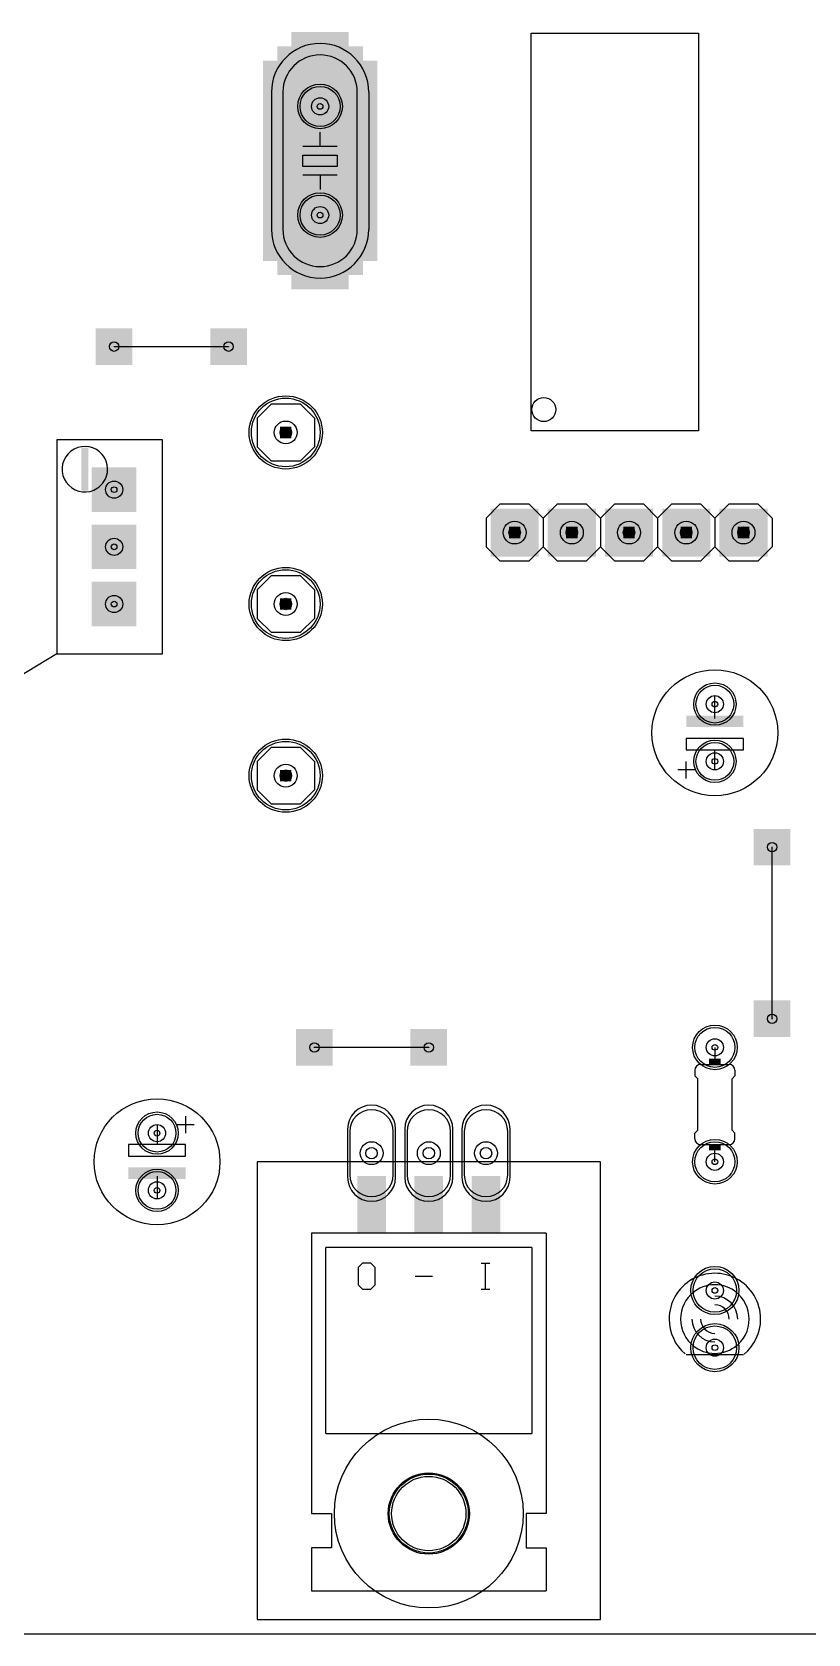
# Model space of a CAD drawing. Extents: x -71 to 251, y 10 to 132.
# Drawn here: x 42.7 to 77.2, y 10.1 to 81.3 of the extents above; entities that cross this region are included whole.
import ezdxf

# ---------------------------------------------------------------- set-up
doc = ezdxf.new("R2010")
doc.units = 0
doc.header["$MEASUREMENT"] = 0
doc.layers.get('0').update_dxf_attribs({"linetype": 'CONTINUOUS'})
for name, color, linetype in [('1', 22, 'CONTINUOUS'), ('17', 82, 'CONTINUOUS'), ('18', 82, 'CONTINUOUS'), ('20', 7, 'CONTINUOUS'), ('21', 253, 'CONTINUOUS'), ('22', 253, 'CONTINUOUS'), ('29', 253, 'CONTINUOUS'), ('43', 82, 'CONTINUOUS'), ('44', 253, 'CONTINUOUS'), ('51', 253, 'CONTINUOUS')]:
    doc.layers.add(name, color=color, linetype=linetype)

# ---------------------------------------------------------------- blocks, each defined once
blk = doc.blocks.new('RECT')
blk.add_solid([(-0.5, -0.5), (0.5, -0.5), (-0.5, 0.5), (0.5, 0.5)])
blk = doc.blocks.new('ROUNDP')
blk.add_circle((0, 0), 0.5)
blk = doc.blocks.new('LONGP100')
blk.add_lwpolyline([(-0.5, -0.5), (0.5, -0.5, 1), (0.5, 0.5), (-0.5, 0.5, 1)], format="xyb", close=True)
blk = doc.blocks.new('SQUAREP')
blk.add_solid([(-0.5, -0.5), (0.5, -0.5), (-0.5, 0.5), (0.5, 0.5)])
blk = doc.blocks.new('SQUAREV')
blk.add_solid([(-0.5, -0.5), (0.5, -0.5), (-0.5, 0.5), (0.5, 0.5)])
blk = doc.blocks.new('ROUNDV')
blk.add_circle((0, 0), 0.5)

msp = doc.modelspace()

# ---------------------------------------------------------------- linework, layer by layer
at = {"linetype": 'Continuous'}
msp.add_line((43.805, 53.67), (-12.7862, 19.2871), dxfattribs=at)
at = {"layer": '1'}
for p, q in [((46.355, 67.31), (51.435, 67.31)), ((75.565, 37.465), (75.565, 45.085)), ((60.325, 36.195), (55.245, 36.195)), ((67.945, 31.115), (52.705, 31.115)), ((52.705, 31.115), (52.705, 10.795)), ((67.945, 10.795), (67.945, 31.115)), ((52.705, 10.795), (67.945, 10.795))]:
    msp.add_line(p, q, dxfattribs=at)
at = {"layer": '20'}
msp.add_line((0.64, 10.1472), (126.35, 10.1472), dxfattribs=at)
msp.add_circle((60.325, 15.494), 1.651, dxfattribs=at)
at = {"layer": '21'}
for p, q in [((53.34, 78.613), (53.34, 72.517)), ((53.848, 78.613), (53.848, 72.517)), ((57.15, 72.517), (57.15, 78.613)), ((57.658, 78.613), (57.658, 72.517)), ((55.499, 76.2), (55.499, 76.835)), ((55.499, 76.2), (54.737, 76.2)), ((56.261, 76.2), (55.499, 76.2)), ((54.737, 75.311), (54.737, 75.819)), ((54.737, 75.819), (56.261, 75.819)), ((56.261, 75.819), (56.261, 75.311)), ((56.261, 75.311), (54.737, 75.311)), ((55.499, 74.93), (54.737, 74.93)), ((56.261, 74.93), (55.499, 74.93)), ((55.499, 74.93), (55.499, 74.295)), ((53.34, 64.77), (52.705, 64.135)), ((53.34, 64.77), (54.61, 64.77)), ((54.61, 64.77), (55.245, 64.135)), ((52.705, 64.135), (52.705, 62.865)), ((55.245, 64.135), (55.245, 62.865)), ((48.505, 63.17), (43.805, 63.17)), ((43.805, 63.17), (43.805, 53.67)), ((48.505, 53.67), (48.505, 63.17)), ((52.705, 62.865), (53.34, 62.23)), ((55.245, 62.865), (54.61, 62.23)), ((54.61, 62.23), (53.34, 62.23)), ((63.5, 60.325), (62.865, 59.69)), ((63.5, 60.325), (64.77, 60.325)), ((64.77, 60.325), (65.405, 59.69)), ((65.405, 59.69), (66.04, 60.325)), ((66.04, 60.325), (67.31, 60.325)), ((67.31, 60.325), (67.945, 59.69)), ((67.945, 59.69), (68.58, 60.325)), ((68.58, 60.325), (69.85, 60.325)), ((69.85, 60.325), (70.485, 59.69)), ((71.12, 60.325), (70.485, 59.69)), ((71.12, 60.325), (72.39, 60.325)), ((72.39, 60.325), (73.025, 59.69)), ((73.66, 60.325), (73.025, 59.69)), ((73.66, 60.325), (74.93, 60.325)), ((74.93, 60.325), (75.565, 59.69)), ((62.865, 59.69), (62.865, 58.42)), ((65.405, 59.69), (65.405, 58.42)), ((67.945, 59.69), (67.945, 58.42)), ((70.485, 59.69), (70.485, 58.42)), ((73.025, 59.69), (73.025, 58.42)), ((75.565, 59.69), (75.565, 58.42)), ((62.865, 58.42), (63.5, 57.785)), ((65.405, 58.42), (64.77, 57.785)), ((66.04, 57.785), (65.405, 58.42)), ((67.945, 58.42), (67.31, 57.785)), ((68.58, 57.785), (67.945, 58.42)), ((70.485, 58.42), (69.85, 57.785)), ((70.485, 58.42), (71.12, 57.785)), ((73.025, 58.42), (72.39, 57.785)), ((73.025, 58.42), (73.66, 57.785)), ((75.565, 58.42), (74.93, 57.785)), ((64.77, 57.785), (63.5, 57.785)), ((67.31, 57.785), (66.04, 57.785)), ((69.85, 57.785), (68.58, 57.785)), ((72.39, 57.785), (71.12, 57.785)), ((74.93, 57.785), (73.66, 57.785)), ((53.34, 57.15), (52.705, 56.515)), ((53.34, 57.15), (54.61, 57.15)), ((54.61, 57.15), (55.245, 56.515)), ((52.705, 56.515), (52.705, 55.245)), ((55.245, 56.515), (55.245, 55.245)), ((52.705, 55.245), (53.34, 54.61)), ((55.245, 55.245), (54.61, 54.61)), ((54.61, 54.61), (53.34, 54.61)), ((43.805, 53.67), (48.505, 53.67)), ((53.34, 49.53), (52.705, 48.895)), ((53.34, 49.53), (54.61, 49.53)), ((54.61, 49.53), (55.245, 48.895)), ((52.705, 48.895), (52.705, 47.625)), ((55.245, 48.895), (55.245, 47.625)), ((71.755, 48.514), (71.374, 48.514)), ((71.755, 48.514), (71.755, 48.895)), ((71.755, 48.133), (71.755, 48.514)), ((72.136, 48.514), (71.755, 48.514)), ((52.705, 47.625), (53.34, 46.99)), ((54.61, 46.99), (53.34, 46.99)), ((55.245, 47.625), (54.61, 46.99)), ((72.136, 35.179), (72.136, 34.925)), ((72.263, 34.798), (72.136, 34.925)), ((73.787, 34.798), (73.914, 34.925)), ((73.914, 35.179), (73.914, 34.925)), ((72.263, 32.512), (72.263, 34.798)), ((73.787, 32.512), (73.787, 34.798)), ((49.149, 32.766), (49.53, 32.766)), ((49.53, 33.147), (49.53, 32.766)), ((49.53, 32.766), (49.53, 32.385)), ((49.53, 32.766), (49.911, 32.766)), ((72.263, 32.512), (72.136, 32.385)), ((72.136, 32.131), (72.136, 32.385)), ((73.787, 32.512), (73.914, 32.385)), ((73.914, 32.131), (73.914, 32.385)), ((65.532, 27.94), (55.118, 27.94)), ((55.118, 27.94), (55.118, 15.494)), ((65.532, 27.94), (65.532, 15.494)), ((64.897, 27.305), (55.753, 27.305)), ((55.753, 19.05), (55.753, 27.305)), ((64.897, 27.305), (64.897, 19.05)), ((55.753, 19.05), (64.897, 19.05)), ((55.118, 15.494), (56.007, 15.494)), ((56.007, 15.494), (56.007, 13.97)), ((65.532, 15.494), (64.643, 15.494)), ((64.643, 15.494), (64.643, 13.97)), ((56.007, 13.97), (55.118, 13.97)), ((55.118, 13.97), (55.118, 12.065)), ((64.643, 13.97), (65.532, 13.97)), ((65.532, 13.97), (65.532, 12.065)), ((55.118, 12.065), (65.532, 12.065))]:
    msp.add_line(p, q, dxfattribs=at)
for centre, radius in [((73.025, 50.165), 2.794), ((48.26, 31.115), 2.794), ((60.325, 15.494), 1.8034)]:
    msp.add_circle(centre, radius, dxfattribs=at)
for centre, radius, start, end in [((55.499, 78.613), 2.159, 0, 180), ((55.499, 78.613), 1.651, 0, 180), ((55.499, 72.517), 2.159, 180, 0), ((55.499, 72.517), 1.651, 180, 0), ((45.055, 61.8682), 1.0109, 351.5693, 302.9602), ((72.39, 35.179), 0.254, 90, 180), ((73.66, 35.179), 0.254, 0, 90), ((72.39, 32.131), 0.254, 180, 270), ((73.66, 32.131), 0.254, 270, 0), ((73.025, 24.1301), 2.032, 119.7464, 180.0016), ((73.025, 24.1299), 2.032, 0.0017, 61.9286), ((73.025, 24.13), 1.524, 127.8728, 179.9997), ((73.025, 24.13), 1.524, 0, 53.1301), ((73.025, 24.13), 2.032, 179.9989, 229.762), ((73.025, 24.13), 1.524, 180.0003, 232.1272), ((73.025, 24.13), 1.524, 305.5374, 359.9987), ((73.025, 24.13), 2.032, 309.8072, 0.0003)]:
    msp.add_arc(centre, radius, start, end, dxfattribs=at)
at = {"layer": '22'}
for p, q in [((64.8668, 63.5762), (64.8668, 81.2292)), ((64.8668, 81.2292), (72.2932, 81.2292)), ((72.2932, 81.2292), (72.2932, 63.5762)), ((72.2932, 63.5762), (64.8668, 63.5762))]:
    msp.add_line(p, q, dxfattribs=at)
msp.add_circle((65.4304, 64.516), 0.5334, dxfattribs=at)
at = {"layer": '29'}
msp.add_circle((60.325, 15.494), 1.7526, dxfattribs=at)
at = {"layer": '43'}
msp.add_circle((60.325, 15.494), 4.191, dxfattribs=at)
at = {"layer": '44'}
for centre, radius in [((55.499, 77.978), 0.127), ((55.499, 73.152), 0.127), ((46.355, 67.31), 0.005), ((51.435, 67.31), 0.005), ((53.975, 63.5), 0.254), ((46.355, 60.96), 0.127), ((64.135, 59.055), 0.254), ((66.675, 59.055), 0.254), ((69.215, 59.055), 0.254), ((71.755, 59.055), 0.254), ((74.295, 59.055), 0.254), ((46.355, 58.42), 0.127), ((46.355, 55.88), 0.127), ((53.975, 55.88), 0.254), ((73.025, 51.435), 0.127), ((53.975, 48.26), 0.254), ((73.025, 48.895), 0.127), ((75.565, 45.085), 0.005), ((75.565, 37.465), 0.005), ((73.025, 36.195), 0.127), ((55.245, 36.195), 0.005), ((60.325, 36.195), 0.005), ((48.26, 32.385), 0.127), ((57.785, 31.496), 0.254), ((60.325, 31.496), 0.254), ((62.865, 31.496), 0.254), ((73.025, 31.115), 0.127), ((48.26, 29.845), 0.127), ((73.025, 25.4), 0.127), ((73.025, 22.86), 0.127)]:
    msp.add_circle(centre, radius, dxfattribs=at)
at = {"layer": '51'}
for p, q in [((73.025, 50.8), (73.025, 51.816)), ((74.295, 49.911), (71.755, 49.911)), ((71.755, 49.911), (71.755, 49.403)), ((74.295, 49.403), (74.295, 49.911)), ((71.755, 49.403), (73.025, 49.403)), ((73.025, 48.514), (73.025, 49.403)), ((73.025, 49.403), (74.295, 49.403)), ((73.025, 36.195), (73.025, 35.687)), ((72.39, 35.433), (73.66, 35.433)), ((48.26, 32.766), (48.26, 31.877)), ((48.26, 31.877), (46.99, 31.877)), ((46.99, 31.877), (46.99, 31.369)), ((46.99, 31.369), (49.53, 31.369)), ((49.53, 31.877), (48.26, 31.877)), ((49.53, 31.369), (49.53, 31.877)), ((72.39, 31.877), (73.66, 31.877)), ((73.025, 31.115), (73.025, 31.623)), ((48.26, 30.48), (48.26, 29.464)), ((57.3778, 26.6075), (57.1871, 26.4168)), ((57.1871, 26.4168), (57.1871, 25.6542)), ((57.7591, 26.6075), (57.3778, 26.6075)), ((57.9498, 26.4168), (57.7591, 26.6075)), ((57.9498, 25.6542), (57.9498, 26.4168)), ((62.6569, 26.6075), (63.0382, 26.6075)), ((62.8476, 25.4635), (62.8476, 26.6075)), ((57.1871, 25.6542), (57.3778, 25.4635)), ((57.7591, 25.4635), (57.9498, 25.6542)), ((59.7271, 26.0355), (60.4898, 26.0355)), ((57.3778, 25.4635), (57.7591, 25.4635)), ((62.6569, 25.4635), (63.0382, 25.4635)), ((71.755, 22.5552), (74.295, 22.5552))]:
    msp.add_line(p, q, dxfattribs=at)
for centre, radius, start, end in [((45.055, 61.8682), 1.0109, 302.9602, 351.5693), ((73.0249, 24.13), 2.032, 89.9977, 121.6059), ((73.0249, 24.13), 1.524, 89.9976, 131.6308), ((73.025, 24.13), 2.032, 61.6982, 89.9999), ((73.025, 24.13), 1.524, 50.1962, 89.9998), ((73.025, 24.13), 1.016, 0, 90), ((73.025, 24.13), 0.635, 0, 90), ((73.025, 24.13), 1.016, 180, 270), ((73.025, 24.13), 0.635, 180, 270), ((73.025, 24.13), 1.524, 230.1962, 269.9998), ((73.025, 24.13), 1.524, 270.0005, 310.6017)]:
    msp.add_arc(centre, radius, start, end, dxfattribs=at)

# ---------------------------------------------------------------- block references
at = {"layer": '17'}
for name, p, xscale, yscale, rotation in [('ROUNDP', (55.499, 77.978), 1.778, 1.778, 270), ('ROUNDP', (55.499, 77.978), 0.762, 0.762, 270), ('ROUNDP', (55.499, 77.978), 0.762, 0.762, 270), ('ROUNDP', (55.499, 77.978), 0.762, 0.762, 270), ('ROUNDP', (55.499, 77.978), 0.762, 0.762, 270), ('ROUNDP', (55.499, 77.978), 0.762, 0.762, 270), ('ROUNDP', (55.499, 77.978), 0.762, 0.762, 270), ('ROUNDP', (55.499, 77.978), 0.762, 0.762, 270), ('ROUNDP', (55.499, 77.978), 0.762, 0.762, 270), ('ROUNDP', (55.499, 77.978), 0.762, 0.762, 270), ('ROUNDP', (55.499, 77.978), 0.762, 0.762, 270), ('ROUNDP', (55.499, 77.978), 0.762, 0.762, 270), ('ROUNDP', (55.499, 77.978), 0.762, 0.762, 270), ('ROUNDP', (55.499, 77.978), 0.762, 0.762, 270), ('ROUNDP', (55.499, 77.978), 0.762, 0.762, 270), ('ROUNDP', (55.499, 73.152), 1.778, 1.778, 270), ('ROUNDP', (55.499, 73.152), 0.762, 0.762, 270), ('ROUNDP', (55.499, 73.152), 0.762, 0.762, 270), ('ROUNDP', (55.499, 73.152), 0.762, 0.762, 270), ('ROUNDP', (55.499, 73.152), 0.762, 0.762, 270), ('ROUNDP', (55.499, 73.152), 0.762, 0.762, 270), ('ROUNDP', (55.499, 73.152), 0.762, 0.762, 270), ('ROUNDP', (55.499, 73.152), 0.762, 0.762, 270), ('ROUNDP', (55.499, 73.152), 0.762, 0.762, 270), ('ROUNDP', (55.499, 73.152), 0.762, 0.762, 270), ('ROUNDP', (55.499, 73.152), 0.762, 0.762, 270), ('ROUNDP', (55.499, 73.152), 0.762, 0.762, 270), ('ROUNDP', (55.499, 73.152), 0.762, 0.762, 270), ('ROUNDP', (55.499, 73.152), 0.762, 0.762, 270), ('ROUNDP', (55.499, 73.152), 0.762, 0.762, 270), ('SQUAREP', (64.135, 59.055), 1.9304, 1.9304, 90), ('SQUAREP', (66.675, 59.055), 1.9304, 1.9304, 90), ('SQUAREP', (69.215, 59.055), 1.9304, 1.9304, 90), ('SQUAREP', (71.755, 59.055), 1.9304, 1.9304, 90), ('SQUAREP', (74.295, 59.055), 1.9304, 1.9304, 90), ('ROUNDP', (64.135, 59.055), 1.016, 1.016, 90), ('ROUNDP', (64.135, 59.055), 1.016, 1.016, 90), ('ROUNDP', (64.135, 59.055), 1.016, 1.016, 90), ('ROUNDP', (64.135, 59.055), 1.016, 1.016, 90), ('ROUNDP', (64.135, 59.055), 1.016, 1.016, 90), ('ROUNDP', (64.135, 59.055), 1.016, 1.016, 90), ('ROUNDP', (64.135, 59.055), 1.016, 1.016, 90), ('ROUNDP', (64.135, 59.055), 1.016, 1.016, 90), ('ROUNDP', (64.135, 59.055), 1.016, 1.016, 90), ('ROUNDP', (64.135, 59.055), 1.016, 1.016, 90), ('ROUNDP', (64.135, 59.055), 1.016, 1.016, 90), ('ROUNDP', (64.135, 59.055), 1.016, 1.016, 90), ('ROUNDP', (64.135, 59.055), 1.016, 1.016, 90), ('ROUNDP', (64.135, 59.055), 1.016, 1.016, 90), ('ROUNDP', (66.675, 59.055), 1.016, 1.016, 90), ('ROUNDP', (66.675, 59.055), 1.016, 1.016, 90), ('ROUNDP', (66.675, 59.055), 1.016, 1.016, 90), ('ROUNDP', (66.675, 59.055), 1.016, 1.016, 90), ('ROUNDP', (66.675, 59.055), 1.016, 1.016, 90), ('ROUNDP', (66.675, 59.055), 1.016, 1.016, 90), ('ROUNDP', (66.675, 59.055), 1.016, 1.016, 90), ('ROUNDP', (66.675, 59.055), 1.016, 1.016, 90), ('ROUNDP', (66.675, 59.055), 1.016, 1.016, 90), ('ROUNDP', (66.675, 59.055), 1.016, 1.016, 90), ('ROUNDP', (66.675, 59.055), 1.016, 1.016, 90), ('ROUNDP', (66.675, 59.055), 1.016, 1.016, 90), ('ROUNDP', (66.675, 59.055), 1.016, 1.016, 90), ('ROUNDP', (66.675, 59.055), 1.016, 1.016, 90), ('ROUNDP', (69.215, 59.055), 1.016, 1.016, 90), ('ROUNDP', (69.215, 59.055), 1.016, 1.016, 90), ('ROUNDP', (69.215, 59.055), 1.016, 1.016, 90), ('ROUNDP', (69.215, 59.055), 1.016, 1.016, 90), ('ROUNDP', (69.215, 59.055), 1.016, 1.016, 90), ('ROUNDP', (69.215, 59.055), 1.016, 1.016, 90), ('ROUNDP', (69.215, 59.055), 1.016, 1.016, 90), ('ROUNDP', (69.215, 59.055), 1.016, 1.016, 90), ('ROUNDP', (69.215, 59.055), 1.016, 1.016, 90), ('ROUNDP', (69.215, 59.055), 1.016, 1.016, 90), ('ROUNDP', (69.215, 59.055), 1.016, 1.016, 90), ('ROUNDP', (69.215, 59.055), 1.016, 1.016, 90), ('ROUNDP', (69.215, 59.055), 1.016, 1.016, 90), ('ROUNDP', (69.215, 59.055), 1.016, 1.016, 90), ('ROUNDP', (71.755, 59.055), 1.016, 1.016, 90), ('ROUNDP', (71.755, 59.055), 1.016, 1.016, 90), ('ROUNDP', (71.755, 59.055), 1.016, 1.016, 90), ('ROUNDP', (71.755, 59.055), 1.016, 1.016, 90), ('ROUNDP', (71.755, 59.055), 1.016, 1.016, 90), ('ROUNDP', (71.755, 59.055), 1.016, 1.016, 90), ('ROUNDP', (71.755, 59.055), 1.016, 1.016, 90), ('ROUNDP', (71.755, 59.055), 1.016, 1.016, 90), ('ROUNDP', (71.755, 59.055), 1.016, 1.016, 90), ('ROUNDP', (71.755, 59.055), 1.016, 1.016, 90), ('ROUNDP', (71.755, 59.055), 1.016, 1.016, 90), ('ROUNDP', (71.755, 59.055), 1.016, 1.016, 90), ('ROUNDP', (71.755, 59.055), 1.016, 1.016, 90), ('ROUNDP', (71.755, 59.055), 1.016, 1.016, 90), ('ROUNDP', (74.295, 59.055), 1.016, 1.016, 90), ('ROUNDP', (74.295, 59.055), 1.016, 1.016, 90), ('ROUNDP', (74.295, 59.055), 1.016, 1.016, 90), ('ROUNDP', (74.295, 59.055), 1.016, 1.016, 90), ('ROUNDP', (74.295, 59.055), 1.016, 1.016, 90), ('ROUNDP', (74.295, 59.055), 1.016, 1.016, 90), ('ROUNDP', (74.295, 59.055), 1.016, 1.016, 90), ('ROUNDP', (74.295, 59.055), 1.016, 1.016, 90), ('ROUNDP', (74.295, 59.055), 1.016, 1.016, 90), ('ROUNDP', (74.295, 59.055), 1.016, 1.016, 90), ('ROUNDP', (74.295, 59.055), 1.016, 1.016, 90), ('ROUNDP', (74.295, 59.055), 1.016, 1.016, 90), ('ROUNDP', (74.295, 59.055), 1.016, 1.016, 90), ('ROUNDP', (74.295, 59.055), 1.016, 1.016, 90), ('ROUNDP', (73.025, 51.435), 1.6764, 1.6764, 90), ('ROUNDP', (73.025, 51.435), 0.762, 0.762, 90), ('ROUNDP', (73.025, 51.435), 0.762, 0.762, 90), ('ROUNDP', (73.025, 51.435), 0.762, 0.762, 90), ('ROUNDP', (73.025, 51.435), 0.762, 0.762, 90), ('ROUNDP', (73.025, 51.435), 0.762, 0.762, 90), ('ROUNDP', (73.025, 51.435), 0.762, 0.762, 90), ('ROUNDP', (73.025, 51.435), 0.762, 0.762, 90), ('ROUNDP', (73.025, 51.435), 0.762, 0.762, 90), ('ROUNDP', (73.025, 51.435), 0.762, 0.762, 90), ('ROUNDP', (73.025, 51.435), 0.762, 0.762, 90), ('ROUNDP', (73.025, 51.435), 0.762, 0.762, 90), ('ROUNDP', (73.025, 51.435), 0.762, 0.762, 90), ('ROUNDP', (73.025, 51.435), 0.762, 0.762, 90), ('ROUNDP', (73.025, 51.435), 0.762, 0.762, 90), ('ROUNDP', (73.025, 48.895), 1.6764, 1.6764, 90), ('ROUNDP', (73.025, 48.895), 0.762, 0.762, 90), ('ROUNDP', (73.025, 48.895), 0.762, 0.762, 90), ('ROUNDP', (73.025, 48.895), 0.762, 0.762, 90), ('ROUNDP', (73.025, 48.895), 0.762, 0.762, 90), ('ROUNDP', (73.025, 48.895), 0.762, 0.762, 90), ('ROUNDP', (73.025, 48.895), 0.762, 0.762, 90), ('ROUNDP', (73.025, 48.895), 0.762, 0.762, 90), ('ROUNDP', (73.025, 48.895), 0.762, 0.762, 90), ('ROUNDP', (73.025, 48.895), 0.762, 0.762, 90), ('ROUNDP', (73.025, 48.895), 0.762, 0.762, 90), ('ROUNDP', (73.025, 48.895), 0.762, 0.762, 90), ('ROUNDP', (73.025, 48.895), 0.762, 0.762, 90), ('ROUNDP', (73.025, 48.895), 0.762, 0.762, 90), ('ROUNDP', (73.025, 48.895), 0.762, 0.762, 90), ('ROUNDP', (73.025, 36.195), 1.778, 1.778, 270), ('ROUNDP', (73.025, 36.195), 0.762, 0.762, 270), ('ROUNDP', (73.025, 36.195), 0.762, 0.762, 270), ('ROUNDP', (73.025, 36.195), 0.762, 0.762, 270), ('ROUNDP', (73.025, 36.195), 0.762, 0.762, 270), ('ROUNDP', (73.025, 36.195), 0.762, 0.762, 270), ('ROUNDP', (73.025, 36.195), 0.762, 0.762, 270), ('ROUNDP', (73.025, 36.195), 0.762, 0.762, 270), ('ROUNDP', (73.025, 36.195), 0.762, 0.762, 270), ('ROUNDP', (73.025, 36.195), 0.762, 0.762, 270), ('ROUNDP', (73.025, 36.195), 0.762, 0.762, 270), ('ROUNDP', (73.025, 36.195), 0.762, 0.762, 270), ('ROUNDP', (73.025, 36.195), 0.762, 0.762, 270), ('ROUNDP', (73.025, 36.195), 0.762, 0.762, 270), ('ROUNDP', (73.025, 36.195), 0.762, 0.762, 270), ('ROUNDP', (48.26, 32.385), 1.6764, 1.6764, 270), ('ROUNDP', (48.26, 32.385), 0.762, 0.762, 270), ('ROUNDP', (48.26, 32.385), 0.762, 0.762, 270), ('ROUNDP', (48.26, 32.385), 0.762, 0.762, 270), ('ROUNDP', (48.26, 32.385), 0.762, 0.762, 270), ('ROUNDP', (48.26, 32.385), 0.762, 0.762, 270), ('ROUNDP', (48.26, 32.385), 0.762, 0.762, 270), ('ROUNDP', (48.26, 32.385), 0.762, 0.762, 270), ('ROUNDP', (48.26, 32.385), 0.762, 0.762, 270), ('ROUNDP', (48.26, 32.385), 0.762, 0.762, 270), ('ROUNDP', (48.26, 32.385), 0.762, 0.762, 270), ('ROUNDP', (48.26, 32.385), 0.762, 0.762, 270), ('ROUNDP', (48.26, 32.385), 0.762, 0.762, 270), ('ROUNDP', (48.26, 32.385), 0.762, 0.762, 270), ('ROUNDP', (48.26, 32.385), 0.762, 0.762, 270), ('LONGP100', (57.785, 31.496), 1.9304, 1.9304, 270), ('LONGP100', (60.325, 31.496), 1.9304, 1.9304, 270), ('LONGP100', (62.865, 31.496), 1.9304, 1.9304, 270), ('ROUNDP', (57.785, 31.496), 1.016, 1.016, 270), ('ROUNDP', (57.785, 31.496), 1.016, 1.016, 270), ('ROUNDP', (57.785, 31.496), 1.016, 1.016, 270), ('ROUNDP', (57.785, 31.496), 1.016, 1.016, 270), ('ROUNDP', (57.785, 31.496), 1.016, 1.016, 270), ('ROUNDP', (57.785, 31.496), 1.016, 1.016, 270), ('ROUNDP', (57.785, 31.496), 1.016, 1.016, 270), ('ROUNDP', (57.785, 31.496), 1.016, 1.016, 270), ('ROUNDP', (57.785, 31.496), 1.016, 1.016, 270), ('ROUNDP', (57.785, 31.496), 1.016, 1.016, 270), ('ROUNDP', (57.785, 31.496), 1.016, 1.016, 270), ('ROUNDP', (57.785, 31.496), 1.016, 1.016, 270), ('ROUNDP', (57.785, 31.496), 1.016, 1.016, 270), ('ROUNDP', (57.785, 31.496), 1.016, 1.016, 270), ('ROUNDP', (60.325, 31.496), 1.016, 1.016, 270), ('ROUNDP', (60.325, 31.496), 1.016, 1.016, 270), ('ROUNDP', (60.325, 31.496), 1.016, 1.016, 270), ('ROUNDP', (60.325, 31.496), 1.016, 1.016, 270), ('ROUNDP', (60.325, 31.496), 1.016, 1.016, 270), ('ROUNDP', (60.325, 31.496), 1.016, 1.016, 270), ('ROUNDP', (60.325, 31.496), 1.016, 1.016, 270), ('ROUNDP', (60.325, 31.496), 1.016, 1.016, 270), ('ROUNDP', (60.325, 31.496), 1.016, 1.016, 270), ('ROUNDP', (60.325, 31.496), 1.016, 1.016, 270), ('ROUNDP', (60.325, 31.496), 1.016, 1.016, 270), ('ROUNDP', (60.325, 31.496), 1.016, 1.016, 270), ('ROUNDP', (60.325, 31.496), 1.016, 1.016, 270), ('ROUNDP', (60.325, 31.496), 1.016, 1.016, 270), ('ROUNDP', (62.865, 31.496), 1.016, 1.016, 270), ('ROUNDP', (62.865, 31.496), 1.016, 1.016, 270), ('ROUNDP', (62.865, 31.496), 1.016, 1.016, 270), ('ROUNDP', (62.865, 31.496), 1.016, 1.016, 270), ('ROUNDP', (62.865, 31.496), 1.016, 1.016, 270), ('ROUNDP', (62.865, 31.496), 1.016, 1.016, 270), ('ROUNDP', (62.865, 31.496), 1.016, 1.016, 270), ('ROUNDP', (62.865, 31.496), 1.016, 1.016, 270), ('ROUNDP', (62.865, 31.496), 1.016, 1.016, 270), ('ROUNDP', (62.865, 31.496), 1.016, 1.016, 270), ('ROUNDP', (62.865, 31.496), 1.016, 1.016, 270), ('ROUNDP', (62.865, 31.496), 1.016, 1.016, 270), ('ROUNDP', (62.865, 31.496), 1.016, 1.016, 270), ('ROUNDP', (62.865, 31.496), 1.016, 1.016, 270), ('ROUNDP', (73.025, 31.115), 1.778, 1.778, 270), ('ROUNDP', (73.025, 31.115), 0.762, 0.762, 270), ('ROUNDP', (73.025, 31.115), 0.762, 0.762, 270), ('ROUNDP', (73.025, 31.115), 0.762, 0.762, 270), ('ROUNDP', (73.025, 31.115), 0.762, 0.762, 270), ('ROUNDP', (73.025, 31.115), 0.762, 0.762, 270), ('ROUNDP', (73.025, 31.115), 0.762, 0.762, 270), ('ROUNDP', (73.025, 31.115), 0.762, 0.762, 270), ('ROUNDP', (73.025, 31.115), 0.762, 0.762, 270), ('ROUNDP', (73.025, 31.115), 0.762, 0.762, 270), ('ROUNDP', (73.025, 31.115), 0.762, 0.762, 270), ('ROUNDP', (73.025, 31.115), 0.762, 0.762, 270), ('ROUNDP', (73.025, 31.115), 0.762, 0.762, 270), ('ROUNDP', (73.025, 31.115), 0.762, 0.762, 270), ('ROUNDP', (73.025, 31.115), 0.762, 0.762, 270), ('ROUNDP', (48.26, 29.845), 1.6764, 1.6764, 270), ('ROUNDP', (48.26, 29.845), 0.762, 0.762, 270), ('ROUNDP', (48.26, 29.845), 0.762, 0.762, 270), ('ROUNDP', (48.26, 29.845), 0.762, 0.762, 270), ('ROUNDP', (48.26, 29.845), 0.762, 0.762, 270), ('ROUNDP', (48.26, 29.845), 0.762, 0.762, 270), ('ROUNDP', (48.26, 29.845), 0.762, 0.762, 270), ('ROUNDP', (48.26, 29.845), 0.762, 0.762, 270), ('ROUNDP', (48.26, 29.845), 0.762, 0.762, 270), ('ROUNDP', (48.26, 29.845), 0.762, 0.762, 270), ('ROUNDP', (48.26, 29.845), 0.762, 0.762, 270), ('ROUNDP', (48.26, 29.845), 0.762, 0.762, 270), ('ROUNDP', (48.26, 29.845), 0.762, 0.762, 270), ('ROUNDP', (48.26, 29.845), 0.762, 0.762, 270), ('ROUNDP', (48.26, 29.845), 0.762, 0.762, 270), ('ROUNDP', (73.025, 25.4), 1.9304, 1.9304, 270), ('ROUNDP', (73.025, 25.4), 0.762, 0.762, 270), ('ROUNDP', (73.025, 25.4), 0.762, 0.762, 270), ('ROUNDP', (73.025, 25.4), 0.762, 0.762, 270), ('ROUNDP', (73.025, 25.4), 0.762, 0.762, 270), ('ROUNDP', (73.025, 25.4), 0.762, 0.762, 270), ('ROUNDP', (73.025, 25.4), 0.762, 0.762, 270), ('ROUNDP', (73.025, 25.4), 0.762, 0.762, 270), ('ROUNDP', (73.025, 25.4), 0.762, 0.762, 270), ('ROUNDP', (73.025, 25.4), 0.762, 0.762, 270), ('ROUNDP', (73.025, 25.4), 0.762, 0.762, 270), ('ROUNDP', (73.025, 25.4), 0.762, 0.762, 270), ('ROUNDP', (73.025, 25.4), 0.762, 0.762, 270), ('ROUNDP', (73.025, 25.4), 0.762, 0.762, 270), ('ROUNDP', (73.025, 25.4), 0.762, 0.762, 270), ('ROUNDP', (73.025, 22.86), 1.9304, 1.9304, 270), ('ROUNDP', (73.025, 22.86), 0.762, 0.762, 270), ('ROUNDP', (73.025, 22.86), 0.762, 0.762, 270), ('ROUNDP', (73.025, 22.86), 0.762, 0.762, 270), ('ROUNDP', (73.025, 22.86), 0.762, 0.762, 270), ('ROUNDP', (73.025, 22.86), 0.762, 0.762, 270), ('ROUNDP', (73.025, 22.86), 0.762, 0.762, 270), ('ROUNDP', (73.025, 22.86), 0.762, 0.762, 270), ('ROUNDP', (73.025, 22.86), 0.762, 0.762, 270), ('ROUNDP', (73.025, 22.86), 0.762, 0.762, 270), ('ROUNDP', (73.025, 22.86), 0.762, 0.762, 270), ('ROUNDP', (73.025, 22.86), 0.762, 0.762, 270), ('ROUNDP', (73.025, 22.86), 0.762, 0.762, 270), ('ROUNDP', (73.025, 22.86), 0.762, 0.762, 270), ('ROUNDP', (73.025, 22.86), 0.762, 0.762, 270)]:
    msp.add_blockref(name, p, dxfattribs=dict(at, xscale=xscale, yscale=yscale, rotation=rotation))
for name, p, xscale, yscale in [('ROUNDP', (53.975, 63.5), 3.048, 3.048), ('ROUNDP', (53.975, 63.5), 1.016, 1.016), ('ROUNDP', (53.975, 63.5), 1.016, 1.016), ('ROUNDP', (53.975, 63.5), 1.016, 1.016), ('ROUNDP', (53.975, 63.5), 1.016, 1.016), ('ROUNDP', (53.975, 63.5), 1.016, 1.016), ('ROUNDP', (53.975, 63.5), 1.016, 1.016), ('ROUNDP', (53.975, 63.5), 1.016, 1.016), ('ROUNDP', (53.975, 63.5), 1.016, 1.016), ('ROUNDP', (53.975, 63.5), 1.016, 1.016), ('ROUNDP', (53.975, 63.5), 1.016, 1.016), ('ROUNDP', (53.975, 63.5), 1.016, 1.016), ('ROUNDP', (53.975, 63.5), 1.016, 1.016), ('ROUNDP', (53.975, 63.5), 1.016, 1.016), ('ROUNDP', (53.975, 63.5), 1.016, 1.016), ('SQUAREP', (46.355, 60.96), 1.778, 1.778), ('ROUNDP', (46.355, 60.96), 0.762, 0.762), ('ROUNDP', (46.355, 60.96), 0.762, 0.762), ('ROUNDP', (46.355, 60.96), 0.762, 0.762), ('ROUNDP', (46.355, 60.96), 0.762, 0.762), ('ROUNDP', (46.355, 60.96), 0.762, 0.762), ('ROUNDP', (46.355, 60.96), 0.762, 0.762), ('ROUNDP', (46.355, 60.96), 0.762, 0.762), ('ROUNDP', (46.355, 60.96), 0.762, 0.762), ('ROUNDP', (46.355, 60.96), 0.762, 0.762), ('ROUNDP', (46.355, 60.96), 0.762, 0.762), ('ROUNDP', (46.355, 60.96), 0.762, 0.762), ('ROUNDP', (46.355, 60.96), 0.762, 0.762), ('ROUNDP', (46.355, 60.96), 0.762, 0.762), ('ROUNDP', (46.355, 60.96), 0.762, 0.762), ('SQUAREP', (46.355, 58.42), 1.778, 1.778), ('ROUNDP', (46.355, 58.42), 0.762, 0.762), ('ROUNDP', (46.355, 58.42), 0.762, 0.762), ('ROUNDP', (46.355, 58.42), 0.762, 0.762), ('ROUNDP', (46.355, 58.42), 0.762, 0.762), ('ROUNDP', (46.355, 58.42), 0.762, 0.762), ('ROUNDP', (46.355, 58.42), 0.762, 0.762), ('ROUNDP', (46.355, 58.42), 0.762, 0.762), ('ROUNDP', (46.355, 58.42), 0.762, 0.762), ('ROUNDP', (46.355, 58.42), 0.762, 0.762), ('ROUNDP', (46.355, 58.42), 0.762, 0.762), ('ROUNDP', (46.355, 58.42), 0.762, 0.762), ('ROUNDP', (46.355, 58.42), 0.762, 0.762), ('ROUNDP', (46.355, 58.42), 0.762, 0.762), ('ROUNDP', (46.355, 58.42), 0.762, 0.762), ('ROUNDP', (53.975, 55.88), 3.048, 3.048), ('SQUAREP', (46.355, 55.88), 1.778, 1.778), ('ROUNDP', (46.355, 55.88), 0.762, 0.762), ('ROUNDP', (46.355, 55.88), 0.762, 0.762), ('ROUNDP', (46.355, 55.88), 0.762, 0.762), ('ROUNDP', (46.355, 55.88), 0.762, 0.762), ('ROUNDP', (46.355, 55.88), 0.762, 0.762), ('ROUNDP', (46.355, 55.88), 0.762, 0.762), ('ROUNDP', (46.355, 55.88), 0.762, 0.762), ('ROUNDP', (46.355, 55.88), 0.762, 0.762), ('ROUNDP', (46.355, 55.88), 0.762, 0.762), ('ROUNDP', (46.355, 55.88), 0.762, 0.762), ('ROUNDP', (46.355, 55.88), 0.762, 0.762), ('ROUNDP', (46.355, 55.88), 0.762, 0.762), ('ROUNDP', (46.355, 55.88), 0.762, 0.762), ('ROUNDP', (46.355, 55.88), 0.762, 0.762), ('ROUNDP', (53.975, 55.88), 1.016, 1.016), ('ROUNDP', (53.975, 55.88), 1.016, 1.016), ('ROUNDP', (53.975, 55.88), 1.016, 1.016), ('ROUNDP', (53.975, 55.88), 1.016, 1.016), ('ROUNDP', (53.975, 55.88), 1.016, 1.016), ('ROUNDP', (53.975, 55.88), 1.016, 1.016), ('ROUNDP', (53.975, 55.88), 1.016, 1.016), ('ROUNDP', (53.975, 55.88), 1.016, 1.016), ('ROUNDP', (53.975, 55.88), 1.016, 1.016), ('ROUNDP', (53.975, 55.88), 1.016, 1.016), ('ROUNDP', (53.975, 55.88), 1.016, 1.016), ('ROUNDP', (53.975, 55.88), 1.016, 1.016), ('ROUNDP', (53.975, 55.88), 1.016, 1.016), ('ROUNDP', (53.975, 55.88), 1.016, 1.016), ('ROUNDP', (53.975, 48.26), 3.048, 3.048), ('ROUNDP', (53.975, 48.26), 1.016, 1.016), ('ROUNDP', (53.975, 48.26), 1.016, 1.016), ('ROUNDP', (53.975, 48.26), 1.016, 1.016), ('ROUNDP', (53.975, 48.26), 1.016, 1.016), ('ROUNDP', (53.975, 48.26), 1.016, 1.016), ('ROUNDP', (53.975, 48.26), 1.016, 1.016), ('ROUNDP', (53.975, 48.26), 1.016, 1.016), ('ROUNDP', (53.975, 48.26), 1.016, 1.016), ('ROUNDP', (53.975, 48.26), 1.016, 1.016), ('ROUNDP', (53.975, 48.26), 1.016, 1.016), ('ROUNDP', (53.975, 48.26), 1.016, 1.016), ('ROUNDP', (53.975, 48.26), 1.016, 1.016), ('ROUNDP', (53.975, 48.26), 1.016, 1.016), ('ROUNDP', (53.975, 48.26), 1.016, 1.016)]:
    msp.add_blockref(name, p, dxfattribs=dict(at, xscale=xscale, yscale=yscale))
at = {"layer": '18'}
for name, p, xscale, yscale in [('SQUAREV', (46.355, 67.31), 1.4224, 1.4224), ('SQUAREV', (51.435, 67.31), 1.4224, 1.4224), ('ROUNDV', (46.355, 67.31), 0.4164, 0.4164), ('ROUNDV', (46.355, 67.31), 0.4164, 0.4164), ('ROUNDV', (46.355, 67.31), 0.4164, 0.4164), ('ROUNDV', (46.355, 67.31), 0.4164, 0.4164), ('ROUNDV', (46.355, 67.31), 0.4164, 0.4164), ('ROUNDV', (46.355, 67.31), 0.4164, 0.4164), ('ROUNDV', (46.355, 67.31), 0.4164, 0.4164), ('ROUNDV', (46.355, 67.31), 0.4164, 0.4164), ('ROUNDV', (46.355, 67.31), 0.4164, 0.4164), ('ROUNDV', (46.355, 67.31), 0.4164, 0.4164), ('ROUNDV', (46.355, 67.31), 0.4164, 0.4164), ('ROUNDV', (46.355, 67.31), 0.4164, 0.4164), ('ROUNDV', (46.355, 67.31), 0.4164, 0.4164), ('ROUNDV', (46.355, 67.31), 0.4164, 0.4164), ('ROUNDV', (51.435, 67.31), 0.4164, 0.4164), ('ROUNDV', (51.435, 67.31), 0.4164, 0.4164), ('ROUNDV', (51.435, 67.31), 0.4164, 0.4164), ('ROUNDV', (51.435, 67.31), 0.4164, 0.4164), ('ROUNDV', (51.435, 67.31), 0.4164, 0.4164), ('ROUNDV', (51.435, 67.31), 0.4164, 0.4164), ('ROUNDV', (51.435, 67.31), 0.4164, 0.4164), ('ROUNDV', (51.435, 67.31), 0.4164, 0.4164), ('ROUNDV', (51.435, 67.31), 0.4164, 0.4164), ('ROUNDV', (51.435, 67.31), 0.4164, 0.4164), ('ROUNDV', (51.435, 67.31), 0.4164, 0.4164), ('ROUNDV', (51.435, 67.31), 0.4164, 0.4164), ('ROUNDV', (51.435, 67.31), 0.4164, 0.4164), ('ROUNDV', (51.435, 67.31), 0.4164, 0.4164), ('SQUAREV', (75.565, 45.085), 1.4224, 1.4224), ('ROUNDV', (75.565, 45.085), 0.4164, 0.4164), ('ROUNDV', (75.565, 45.085), 0.4164, 0.4164), ('ROUNDV', (75.565, 45.085), 0.4164, 0.4164), ('ROUNDV', (75.565, 45.085), 0.4164, 0.4164), ('ROUNDV', (75.565, 45.085), 0.4164, 0.4164), ('ROUNDV', (75.565, 45.085), 0.4164, 0.4164), ('ROUNDV', (75.565, 45.085), 0.4164, 0.4164), ('ROUNDV', (75.565, 45.085), 0.4164, 0.4164), ('ROUNDV', (75.565, 45.085), 0.4164, 0.4164), ('ROUNDV', (75.565, 45.085), 0.4164, 0.4164), ('ROUNDV', (75.565, 45.085), 0.4164, 0.4164), ('ROUNDV', (75.565, 45.085), 0.4164, 0.4164), ('ROUNDV', (75.565, 45.085), 0.4164, 0.4164), ('ROUNDV', (75.565, 45.085), 0.4164, 0.4164), ('SQUAREV', (75.565, 37.465), 1.4224, 1.4224), ('ROUNDV', (75.565, 37.465), 0.4164, 0.4164), ('ROUNDV', (75.565, 37.465), 0.4164, 0.4164), ('ROUNDV', (75.565, 37.465), 0.4164, 0.4164), ('ROUNDV', (75.565, 37.465), 0.4164, 0.4164), ('ROUNDV', (75.565, 37.465), 0.4164, 0.4164), ('ROUNDV', (75.565, 37.465), 0.4164, 0.4164), ('ROUNDV', (75.565, 37.465), 0.4164, 0.4164), ('ROUNDV', (75.565, 37.465), 0.4164, 0.4164), ('ROUNDV', (75.565, 37.465), 0.4164, 0.4164), ('ROUNDV', (75.565, 37.465), 0.4164, 0.4164), ('ROUNDV', (75.565, 37.465), 0.4164, 0.4164), ('ROUNDV', (75.565, 37.465), 0.4164, 0.4164), ('ROUNDV', (75.565, 37.465), 0.4164, 0.4164), ('ROUNDV', (75.565, 37.465), 0.4164, 0.4164), ('SQUAREV', (55.245, 36.195), 1.4224, 1.4224), ('ROUNDV', (55.245, 36.195), 0.4164, 0.4164), ('ROUNDV', (55.245, 36.195), 0.4164, 0.4164), ('ROUNDV', (55.245, 36.195), 0.4164, 0.4164), ('ROUNDV', (55.245, 36.195), 0.4164, 0.4164), ('ROUNDV', (55.245, 36.195), 0.4164, 0.4164), ('ROUNDV', (55.245, 36.195), 0.4164, 0.4164), ('ROUNDV', (55.245, 36.195), 0.4164, 0.4164), ('ROUNDV', (55.245, 36.195), 0.4164, 0.4164), ('ROUNDV', (55.245, 36.195), 0.4164, 0.4164), ('ROUNDV', (55.245, 36.195), 0.4164, 0.4164), ('ROUNDV', (55.245, 36.195), 0.4164, 0.4164), ('ROUNDV', (55.245, 36.195), 0.4164, 0.4164), ('ROUNDV', (55.245, 36.195), 0.4164, 0.4164), ('ROUNDV', (55.245, 36.195), 0.4164, 0.4164), ('SQUAREV', (60.325, 36.195), 1.4224, 1.4224), ('ROUNDV', (60.325, 36.195), 0.4164, 0.4164), ('ROUNDV', (60.325, 36.195), 0.4164, 0.4164), ('ROUNDV', (60.325, 36.195), 0.4164, 0.4164), ('ROUNDV', (60.325, 36.195), 0.4164, 0.4164), ('ROUNDV', (60.325, 36.195), 0.4164, 0.4164), ('ROUNDV', (60.325, 36.195), 0.4164, 0.4164), ('ROUNDV', (60.325, 36.195), 0.4164, 0.4164), ('ROUNDV', (60.325, 36.195), 0.4164, 0.4164), ('ROUNDV', (60.325, 36.195), 0.4164, 0.4164), ('ROUNDV', (60.325, 36.195), 0.4164, 0.4164), ('ROUNDV', (60.325, 36.195), 0.4164, 0.4164), ('ROUNDV', (60.325, 36.195), 0.4164, 0.4164), ('ROUNDV', (60.325, 36.195), 0.4164, 0.4164), ('ROUNDV', (60.325, 36.195), 0.4164, 0.4164)]:
    msp.add_blockref(name, p, dxfattribs=dict(at, xscale=xscale, yscale=yscale))
at = {"layer": '21', "xscale": 0.3, "yscale": 1.9}
msp.add_blockref('RECT', (45.055, 61.87), dxfattribs=at)
at = {"layer": '21', "xscale": 1.27, "yscale": 0.889, "rotation": 180}
for p in [(57.785, 28.3845), (60.325, 28.3845), (62.865, 28.3845)]:
    msp.add_blockref('RECT', p, dxfattribs=at)
at = {"layer": '29'}
for name, p, xscale, yscale, rotation in [('ROUNDP', (55.499, 77.978), 1.9812, 1.9812, 270), ('ROUNDP', (55.499, 73.152), 1.9812, 1.9812, 270), ('SQUAREP', (64.135, 59.055), 2.1336, 2.1336, 90), ('SQUAREP', (66.675, 59.055), 2.1336, 2.1336, 90), ('SQUAREP', (69.215, 59.055), 2.1336, 2.1336, 90), ('SQUAREP', (71.755, 59.055), 2.1336, 2.1336, 90), ('SQUAREP', (74.295, 59.055), 2.1336, 2.1336, 90), ('ROUNDP', (73.025, 51.435), 1.8796, 1.8796, 90), ('ROUNDP', (73.025, 48.895), 1.8796, 1.8796, 90), ('ROUNDP', (73.025, 36.195), 1.9812, 1.9812, 270), ('LONGP100', (57.785, 31.496), 2.1336, 2.1336, 270), ('LONGP100', (60.325, 31.496), 2.1336, 2.1336, 270), ('LONGP100', (62.865, 31.496), 2.1336, 2.1336, 270), ('ROUNDP', (48.26, 32.385), 1.8796, 1.8796, 270), ('ROUNDP', (73.025, 31.115), 1.9812, 1.9812, 270), ('ROUNDP', (48.26, 29.845), 1.8796, 1.8796, 270), ('ROUNDP', (73.025, 25.4), 2.1336, 2.1336, 270), ('ROUNDP', (73.025, 22.86), 2.1336, 2.1336, 270)]:
    msp.add_blockref(name, p, dxfattribs=dict(at, xscale=xscale, yscale=yscale, rotation=rotation))
for name, p, xscale, yscale in [('SQUAREV', (46.355, 67.31), 1.6256, 1.6256), ('SQUAREV', (51.435, 67.31), 1.6256, 1.6256), ('ROUNDP', (53.975, 63.5), 3.2512, 3.2512), ('SQUAREP', (46.355, 60.96), 1.9812, 1.9812), ('SQUAREP', (46.355, 58.42), 1.9812, 1.9812), ('ROUNDP', (53.975, 55.88), 3.2512, 3.2512), ('SQUAREP', (46.355, 55.88), 1.9812, 1.9812), ('ROUNDP', (53.975, 48.26), 3.2512, 3.2512), ('SQUAREV', (75.565, 45.085), 1.6256, 1.6256), ('SQUAREV', (75.565, 37.465), 1.6256, 1.6256), ('SQUAREV', (55.245, 36.195), 1.6256, 1.6256), ('SQUAREV', (60.325, 36.195), 1.6256, 1.6256)]:
    msp.add_blockref(name, p, dxfattribs=dict(at, xscale=xscale, yscale=yscale))
at = {"layer": '43', "rotation": 270}
for p, xscale, yscale in [((55.499, 80.9625), 0.635, 2.54), ((55.499, 80.3275), 0.635, 3.81), ((55.499, 75.565), 8.89, 5.08), ((55.499, 70.8025), 0.635, 3.81), ((55.499, 70.1675), 0.635, 2.54)]:
    msp.add_blockref('RECT', p, dxfattribs=dict(at, xscale=xscale, yscale=yscale))
at = {"layer": '51', "xscale": 0.508, "yscale": 0.508}
for p in [(53.975, 63.5), (64.135, 59.055), (66.675, 59.055), (69.215, 59.055), (71.755, 59.055), (74.295, 59.055), (53.975, 55.88), (53.975, 48.26)]:
    msp.add_blockref('RECT', p, dxfattribs=at)
at = {"layer": '51'}
for p, xscale, yscale, rotation in [((73.025, 50.673), 0.508, 2.54, 90), ((73.025, 35.56), 0.254, 0.508, 270), ((73.025, 31.75), 0.254, 0.508, 270), ((48.26, 30.607), 0.508, 2.54, 270), ((57.785, 29.6545), 1.27, 1.651, 180), ((60.325, 29.6545), 1.27, 1.651, 180), ((62.865, 29.6545), 1.27, 1.651, 180)]:
    msp.add_blockref('RECT', p, dxfattribs=dict(at, xscale=xscale, yscale=yscale, rotation=rotation))

doc.saveas('drawing.dxf')
